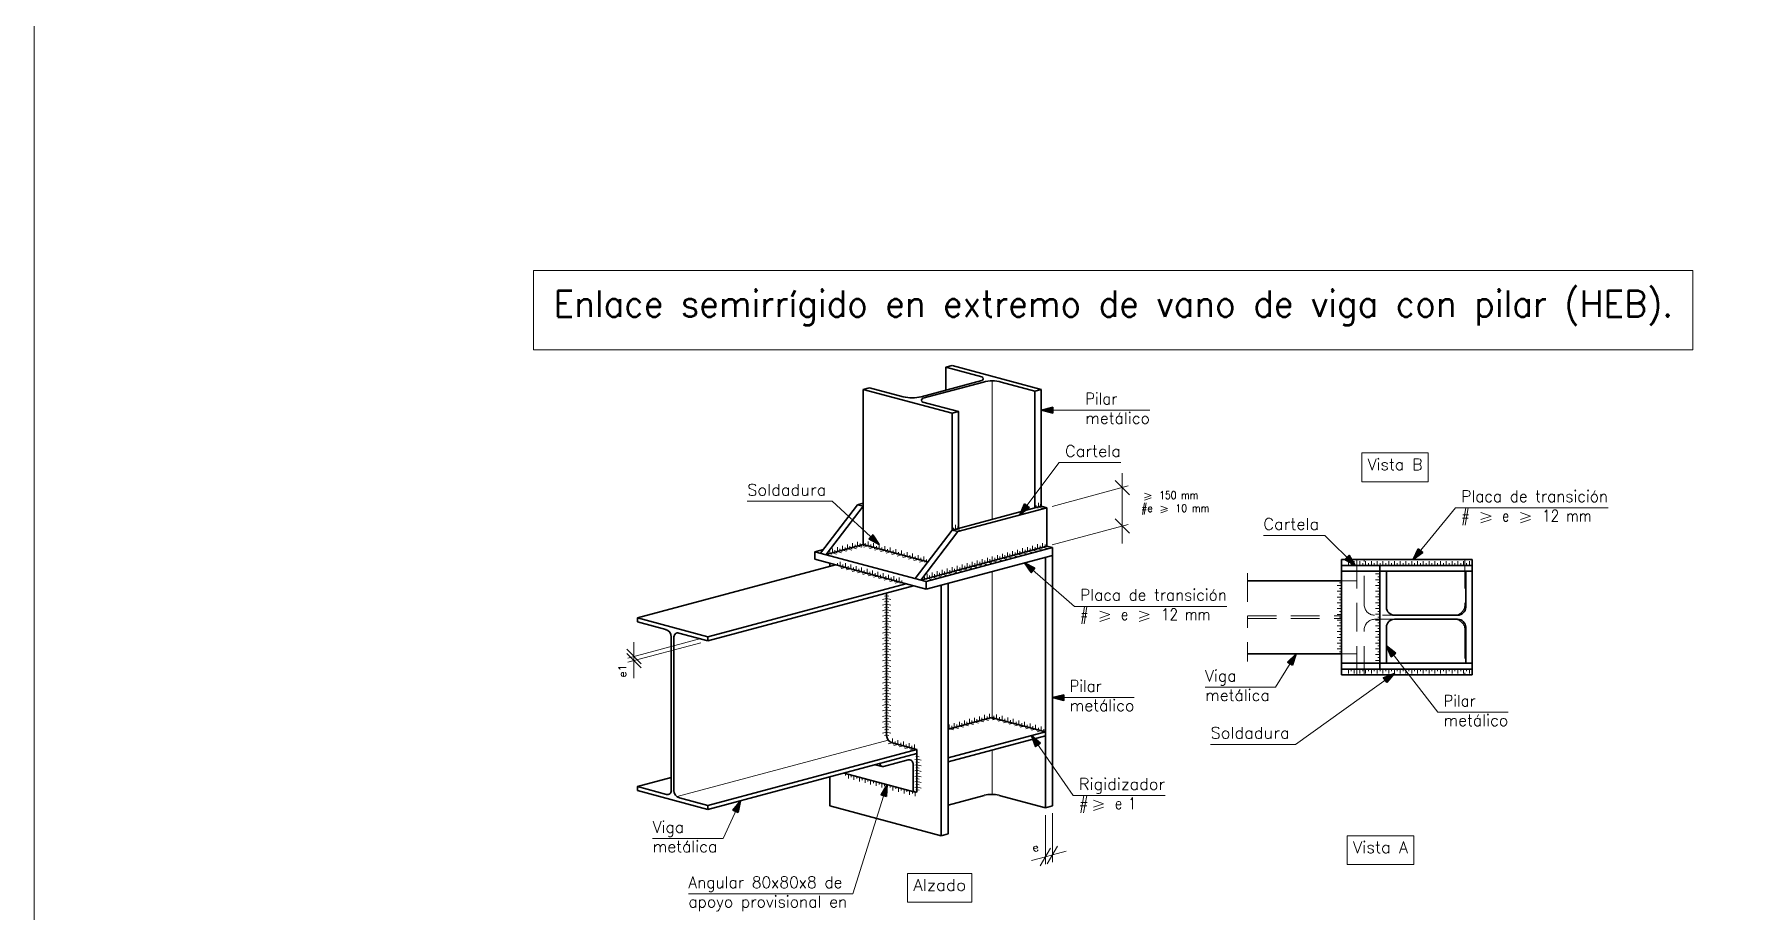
# Model space of a CAD drawing. Header units: millimetres. Extents: x 2 to 172, y 1 to 110.
# Drawn here: x 97.81 to 112.66, y 40.26 to 47.88 of the extents above; entities that cross this region are included whole.
import ezdxf
from ezdxf.enums import TextEntityAlignment as Align

# ---------------------------------------------------------------- set-up
doc = ezdxf.new("R2010")
doc.units = ezdxf.units.MM
doc.linetypes.add('DASHDOT', pattern=[0.5, 0.25, -0.125, 0, -0.125])
doc.linetypes.add('DASHED', pattern=[0.375, 0.25, -0.125])
for name, color, linetype, lineweight in [('0-CYPE0', 1, 'Continuous', 13), ('0-CYPE1', 2, 'Continuous', 18), ('0-CYPE2', 4, 'Continuous', 35), ('CYPECABECERA', 2, 'Continuous', 18), ('FORMATO', 4, 'Continuous', 0)]:
    doc.layers.add(name, color=color, linetype=linetype, lineweight=lineweight)
doc.styles.add('CYPETXT', font='romans__.ttf', dxfattribs={"height": 0.2})

msp = doc.modelspace()

# ---------------------------------------------------------------- hatches: boundary and pattern name
at = {"layer": '0-CYPE2'}
for points in [[(106.643, 44.64), (106.543, 44.615), (106.643, 44.59)], [(106.398, 43.801), (106.358, 43.706), (106.438, 43.771)], [(105.046, 43.498), (105.136, 43.448), (105.08, 43.534)], [(109.814, 43.411), (109.77, 43.318), (109.853, 43.379)], [(106.488, 43.243), (106.397, 43.29), (106.456, 43.206)], [(109.178, 43.32), (109.267, 43.268), (109.214, 43.356)], [(108.723, 42.403), (108.754, 42.501), (108.68, 42.429)], [(109.619, 42.506), (109.538, 42.569), (109.579, 42.475)], [(109.54, 42.252), (109.607, 42.331), (109.511, 42.293)], [(106.739, 42.146), (106.639, 42.121), (106.739, 42.096)], [(106.535, 41.724), (106.458, 41.792), (106.494, 41.696)], [(105.201, 41.263), (105.207, 41.366), (105.153, 41.278)], [(103.913, 41.123), (103.932, 41.224), (103.867, 41.144)]]:
    msp.add_hatch(color=256, dxfattribs=at).paths.add_polyline_path(points)

# ---------------------------------------------------------------- linework, layer by layer
at = {"layer": '0-CYPE0'}
for p, q in [((106.118, 44.869), (106.118, 43.667)), ((106.118, 43.215), (106.118, 41.947)), ((103.384, 41.261), (105.215, 41.751)), ((106.118, 41.665), (106.118, 41.28))]:
    msp.add_line(p, q, dxfattribs=at)
at = {"layer": '0-CYPE0', "linetype": 'DASHED'}
for p, q in [((109.281, 43.318), (109.281, 42.318)), ((109.345, 42.926), (109.345, 43.318)), ((110.218, 43.318), (110.218, 42.926)), ((109.148, 43.135), (109.281, 43.135)), ((108.333, 42.83), (109.148, 42.83)), ((108.333, 42.806), (109.148, 42.806)), ((110.128, 42.836), (109.435, 42.836)), ((109.435, 42.8), (110.128, 42.8)), ((109.345, 42.318), (109.345, 42.71)), ((110.218, 42.71), (110.218, 42.318)), ((109.148, 42.501), (109.281, 42.501))]:
    msp.add_line(p, q, dxfattribs=at)
for centre, start, end in [((109.435, 42.926), 180, 270), ((110.128, 42.926), 270, 360), ((109.435, 42.71), 90, 180), ((110.128, 42.71), 0, 90)]:
    msp.add_arc(centre, 0.09, start, end, dxfattribs=at)
at = {"layer": '0-CYPE1'}
for p, q in [((106.874, 44.615), (106.543, 44.615)), ((106.874, 44.615), (107.485, 44.615)), ((106.699, 44.16), (106.358, 43.706)), ((106.699, 44.16), (107.234, 44.16)), ((106.637, 43.78), (107.298, 43.957)), ((107.309, 43.881), (107.184, 44.006)), ((107.246, 43.673), (107.246, 44.068)), ((103.991, 43.824), (104.728, 43.824)), ((105.136, 43.448), (104.728, 43.824)), ((106.518, 43.774), (106.518, 43.812)), ((107.439, 43.895), (107.497, 43.875)), ((107.439, 43.855), (107.497, 43.875)), ((107.439, 43.835), (107.497, 43.855)), ((106.498, 43.769), (106.498, 43.788)), ((106.498, 43.769), (106.516, 43.764)), ((106.518, 43.774), (106.554, 43.764)), ((106.537, 43.779), (106.537, 43.798)), ((106.537, 43.779), (106.555, 43.775)), ((107.309, 43.548), (107.184, 43.673)), ((107.246, 43.673), (107.246, 43.457)), ((107.579, 43.783), (107.637, 43.763)), ((107.579, 43.743), (107.637, 43.763)), ((107.579, 43.723), (107.637, 43.743)), ((110.138, 43.768), (109.77, 43.318)), ((110.138, 43.768), (111.46, 43.768)), ((110.358, 43.726), (110.445, 43.696)), ((110.358, 43.666), (110.445, 43.696)), ((110.358, 43.636), (110.445, 43.666)), ((110.7, 43.726), (110.787, 43.696)), ((110.7, 43.666), (110.787, 43.696)), ((110.7, 43.636), (110.787, 43.666)), ((105.78, 43.577), (105.78, 43.595)), ((105.78, 43.577), (105.798, 43.572)), ((105.8, 43.582), (105.8, 43.619)), ((105.8, 43.582), (105.836, 43.572)), ((105.819, 43.587), (105.819, 43.606)), ((105.819, 43.587), (105.837, 43.582)), ((106.637, 43.447), (107.298, 43.624)), ((108.47, 43.527), (109.004, 43.527)), ((109.004, 43.527), (109.267, 43.268)), ((104.709, 43.37), (104.709, 43.389)), ((104.709, 43.37), (104.727, 43.365)), ((104.731, 43.376), (104.731, 43.414)), ((104.731, 43.376), (104.767, 43.366)), ((104.752, 43.382), (104.752, 43.401)), ((104.752, 43.382), (104.771, 43.377)), ((104.774, 43.388), (104.774, 43.425)), ((104.774, 43.388), (104.81, 43.378)), ((104.796, 43.394), (104.796, 43.412)), ((104.796, 43.394), (104.814, 43.389)), ((104.818, 43.4), (104.818, 43.437)), ((104.818, 43.4), (104.854, 43.39)), ((104.84, 43.405), (104.84, 43.424)), ((104.84, 43.405), (104.858, 43.4)), ((104.861, 43.411), (104.861, 43.449)), ((104.861, 43.411), (104.898, 43.401)), ((104.883, 43.417), (104.883, 43.436)), ((104.883, 43.417), (104.901, 43.412)), ((104.905, 43.423), (104.905, 43.46)), ((104.905, 43.423), (104.941, 43.413)), ((104.927, 43.429), (104.927, 43.447)), ((104.927, 43.429), (104.945, 43.424)), ((104.949, 43.435), (104.949, 43.472)), ((104.949, 43.435), (104.985, 43.425)), ((104.97, 43.44), (104.97, 43.459)), ((104.97, 43.44), (104.988, 43.436)), ((105.015, 43.443), (104.997, 43.438)), ((105.04, 43.437), (105.003, 43.427)), ((105.015, 43.443), (105.015, 43.462)), ((105.04, 43.437), (105.04, 43.474)), ((105.064, 43.43), (105.046, 43.425)), ((105.088, 43.424), (105.052, 43.414)), ((105.064, 43.43), (105.064, 43.449)), ((105.088, 43.424), (105.088, 43.461)), ((105.112, 43.417), (105.094, 43.412)), ((105.136, 43.411), (105.1, 43.401)), ((105.112, 43.417), (105.112, 43.436)), ((105.136, 43.411), (105.136, 43.448)), ((105.16, 43.404), (105.142, 43.4)), ((105.185, 43.398), (105.148, 43.388)), ((105.16, 43.404), (105.16, 43.423)), ((105.185, 43.398), (105.185, 43.435)), ((105.209, 43.391), (105.191, 43.387)), ((105.233, 43.385), (105.197, 43.375)), ((105.209, 43.391), (105.209, 43.41)), ((105.233, 43.385), (105.233, 43.422)), ((105.257, 43.378), (105.239, 43.374)), ((105.281, 43.372), (105.245, 43.362)), ((105.257, 43.378), (105.257, 43.397)), ((105.281, 43.372), (105.281, 43.409)), ((105.305, 43.366), (105.287, 43.361)), ((105.305, 43.366), (105.305, 43.384)), ((105.329, 43.359), (105.329, 43.396)), ((105.354, 43.353), (105.354, 43.371)), ((105.378, 43.346), (105.378, 43.383)), ((105.426, 43.333), (105.426, 43.37)), ((106.206, 43.331), (106.206, 43.369)), ((106.249, 43.343), (106.249, 43.381)), ((106.271, 43.349), (106.271, 43.368)), ((106.293, 43.355), (106.293, 43.392)), ((106.315, 43.361), (106.315, 43.379)), ((106.336, 43.366), (106.336, 43.404)), ((106.336, 43.366), (106.373, 43.357)), ((106.358, 43.372), (106.358, 43.391)), ((106.358, 43.372), (106.376, 43.367)), ((106.38, 43.378), (106.38, 43.416)), ((106.38, 43.378), (106.416, 43.368)), ((106.402, 43.384), (106.402, 43.403)), ((106.402, 43.384), (106.42, 43.379)), ((106.424, 43.39), (106.424, 43.427)), ((106.424, 43.39), (106.46, 43.38)), ((106.445, 43.396), (106.445, 43.414)), ((106.445, 43.396), (106.463, 43.391)), ((106.467, 43.401), (106.467, 43.439)), ((106.467, 43.401), (106.503, 43.392)), ((106.489, 43.407), (106.489, 43.426)), ((106.489, 43.407), (106.507, 43.402)), ((106.511, 43.413), (106.511, 43.451)), ((106.511, 43.413), (106.547, 43.403)), ((106.533, 43.419), (106.533, 43.438)), ((106.533, 43.419), (106.551, 43.414)), ((106.554, 43.425), (106.554, 43.462)), ((106.554, 43.425), (106.591, 43.415)), ((106.576, 43.431), (106.576, 43.449)), ((106.576, 43.431), (106.594, 43.426)), ((104.774, 43.268), (104.774, 43.287)), ((104.797, 43.262), (104.797, 43.3)), ((104.803, 43.251), (104.821, 43.256)), ((104.844, 43.25), (104.808, 43.24)), ((104.821, 43.256), (104.821, 43.275)), ((104.844, 43.25), (104.844, 43.287)), ((104.849, 43.239), (104.867, 43.243)), ((104.891, 43.237), (104.854, 43.228)), ((104.867, 43.243), (104.867, 43.262)), ((104.891, 43.237), (104.891, 43.275)), ((104.896, 43.226), (104.914, 43.231)), ((104.937, 43.225), (104.901, 43.215)), ((104.914, 43.231), (104.914, 43.25)), ((104.937, 43.225), (104.937, 43.262)), ((104.943, 43.214), (104.961, 43.218)), ((104.961, 43.218), (104.961, 43.237)), ((104.984, 43.212), (104.984, 43.25)), ((105.031, 43.2), (105.031, 43.237)), ((105.077, 43.187), (105.077, 43.225)), ((105.329, 43.359), (105.293, 43.349)), ((105.354, 43.353), (105.335, 43.348)), ((105.378, 43.346), (105.341, 43.336)), ((105.402, 43.34), (105.384, 43.335)), ((105.426, 43.333), (105.39, 43.323)), ((105.402, 43.34), (105.402, 43.358)), ((105.45, 43.327), (105.432, 43.322)), ((105.474, 43.32), (105.438, 43.31)), ((105.45, 43.327), (105.45, 43.345)), ((105.474, 43.32), (105.474, 43.358)), ((105.498, 43.314), (105.48, 43.309)), ((105.523, 43.307), (105.486, 43.297)), ((105.498, 43.314), (105.498, 43.333)), ((105.523, 43.307), (105.523, 43.345)), ((105.547, 43.301), (105.529, 43.296)), ((105.547, 43.301), (105.547, 43.32)), ((105.639, 43.18), (105.639, 43.217)), ((105.682, 43.191), (105.682, 43.229)), ((105.704, 43.197), (105.704, 43.216)), ((105.726, 43.203), (105.726, 43.24)), ((105.748, 43.209), (105.748, 43.227)), ((105.77, 43.215), (105.77, 43.252)), ((105.77, 43.215), (105.806, 43.205)), ((105.791, 43.22), (105.791, 43.239)), ((105.791, 43.22), (105.81, 43.216)), ((105.813, 43.226), (105.813, 43.264)), ((105.813, 43.226), (105.849, 43.217)), ((105.835, 43.232), (105.835, 43.251)), ((105.835, 43.232), (105.853, 43.227)), ((105.857, 43.238), (105.857, 43.275)), ((105.857, 43.238), (105.893, 43.228)), ((105.879, 43.244), (105.879, 43.263)), ((105.879, 43.244), (105.897, 43.239)), ((105.9, 43.25), (105.9, 43.287)), ((105.9, 43.25), (105.937, 43.24)), ((105.922, 43.255), (105.922, 43.274)), ((105.922, 43.255), (105.94, 43.251)), ((105.944, 43.261), (105.944, 43.299)), ((105.944, 43.261), (105.98, 43.252)), ((105.966, 43.267), (105.966, 43.286)), ((105.966, 43.267), (105.984, 43.262)), ((105.988, 43.273), (105.988, 43.31)), ((105.988, 43.273), (106.024, 43.263)), ((106.009, 43.279), (106.009, 43.298)), ((106.009, 43.279), (106.028, 43.274)), ((106.031, 43.285), (106.031, 43.322)), ((106.031, 43.285), (106.067, 43.275)), ((106.053, 43.29), (106.053, 43.309)), ((106.053, 43.29), (106.071, 43.286)), ((106.075, 43.296), (106.075, 43.334)), ((106.075, 43.296), (106.111, 43.287)), ((106.097, 43.302), (106.097, 43.321)), ((106.097, 43.302), (106.115, 43.297)), ((106.118, 43.308), (106.118, 43.346)), ((106.118, 43.308), (106.155, 43.298)), ((106.14, 43.314), (106.14, 43.333)), ((106.14, 43.314), (106.158, 43.309)), ((106.162, 43.32), (106.162, 43.357)), ((106.162, 43.32), (106.198, 43.31)), ((106.184, 43.326), (106.184, 43.344)), ((106.184, 43.326), (106.202, 43.321)), ((106.206, 43.331), (106.242, 43.322)), ((106.227, 43.337), (106.227, 43.356)), ((106.227, 43.337), (106.245, 43.332)), ((106.249, 43.343), (106.285, 43.333)), ((106.271, 43.349), (106.289, 43.344)), ((106.293, 43.355), (106.329, 43.345)), ((106.315, 43.361), (106.333, 43.356)), ((106.831, 42.912), (106.397, 43.29)), ((109.207, 43.306), (109.207, 43.268)), ((109.232, 43.287), (109.232, 43.268)), ((109.257, 43.306), (109.257, 43.268)), ((109.282, 43.287), (109.282, 43.268)), ((109.307, 43.306), (109.307, 43.268)), ((109.332, 43.287), (109.332, 43.268)), ((109.357, 43.306), (109.357, 43.268)), ((109.382, 43.287), (109.382, 43.268)), ((109.407, 43.306), (109.407, 43.268)), ((109.432, 43.287), (109.432, 43.268)), ((109.457, 43.306), (109.457, 43.268)), ((109.482, 43.287), (109.482, 43.268)), ((109.507, 43.306), (109.507, 43.268)), ((109.532, 43.287), (109.532, 43.268)), ((109.557, 43.306), (109.557, 43.268)), ((109.582, 43.287), (109.582, 43.268)), ((109.607, 43.306), (109.607, 43.268)), ((109.632, 43.287), (109.632, 43.268)), ((109.657, 43.306), (109.657, 43.268)), ((109.682, 43.287), (109.682, 43.268)), ((109.707, 43.306), (109.707, 43.268)), ((109.732, 43.287), (109.732, 43.268)), ((109.757, 43.306), (109.757, 43.268)), ((109.782, 43.287), (109.782, 43.268)), ((109.807, 43.306), (109.807, 43.268)), ((109.832, 43.287), (109.832, 43.268)), ((109.857, 43.306), (109.857, 43.268)), ((109.882, 43.287), (109.882, 43.268)), ((109.907, 43.306), (109.907, 43.268)), ((109.932, 43.287), (109.932, 43.268)), ((109.957, 43.306), (109.957, 43.268)), ((109.982, 43.287), (109.982, 43.268)), ((110.007, 43.306), (110.007, 43.268)), ((110.032, 43.287), (110.032, 43.268)), ((110.057, 43.306), (110.057, 43.268)), ((110.082, 43.287), (110.082, 43.268)), ((110.107, 43.306), (110.107, 43.268)), ((110.132, 43.287), (110.132, 43.268)), ((110.157, 43.306), (110.157, 43.268)), ((110.182, 43.287), (110.182, 43.268)), ((110.207, 43.306), (110.207, 43.268)), ((110.232, 43.287), (110.232, 43.268)), ((110.257, 43.306), (110.257, 43.268)), ((104.984, 43.212), (104.948, 43.203)), ((105.031, 43.2), (104.994, 43.19)), ((105.036, 43.189), (105.054, 43.193)), ((105.077, 43.187), (105.041, 43.178)), ((105.054, 43.193), (105.054, 43.212)), ((105.124, 43.175), (105.088, 43.165)), ((105.124, 43.175), (105.124, 43.212)), ((105.129, 43.164), (105.147, 43.168)), ((105.171, 43.162), (105.134, 43.153)), ((105.147, 43.168), (105.147, 43.187)), ((105.171, 43.162), (105.171, 43.2)), ((105.176, 43.151), (105.194, 43.156)), ((105.217, 43.15), (105.181, 43.14)), ((105.194, 43.156), (105.194, 43.175)), ((105.217, 43.15), (105.217, 43.187)), ((105.222, 43.139), (105.241, 43.143)), ((105.264, 43.137), (105.228, 43.128)), ((105.241, 43.143), (105.241, 43.162)), ((105.264, 43.137), (105.264, 43.175)), ((105.31, 43.125), (105.274, 43.115)), ((105.31, 43.125), (105.31, 43.162)), ((105.316, 43.114), (105.334, 43.118)), ((105.334, 43.118), (105.334, 43.137)), ((105.53, 43.15), (105.53, 43.169)), ((105.53, 43.15), (105.548, 43.145)), ((105.552, 43.156), (105.552, 43.194)), ((105.552, 43.156), (105.588, 43.146)), ((105.573, 43.162), (105.573, 43.181)), ((105.573, 43.162), (105.592, 43.157)), ((105.595, 43.168), (105.595, 43.205)), ((105.595, 43.168), (105.631, 43.158)), ((105.617, 43.174), (105.617, 43.192)), ((105.617, 43.174), (105.635, 43.169)), ((105.639, 43.18), (105.675, 43.17)), ((105.661, 43.185), (105.661, 43.204)), ((105.661, 43.185), (105.679, 43.18)), ((105.682, 43.191), (105.719, 43.181)), ((105.704, 43.197), (105.722, 43.192)), ((105.726, 43.203), (105.762, 43.193)), ((105.748, 43.209), (105.766, 43.204)), ((109.111, 43.093), (109.148, 43.093)), ((109.129, 43.118), (109.148, 43.118)), ((109.129, 43.068), (109.148, 43.068)), ((109.444, 43.194), (109.481, 43.194)), ((109.444, 43.144), (109.481, 43.144)), ((109.444, 43.094), (109.481, 43.094)), ((109.463, 43.169), (109.481, 43.169)), ((109.463, 43.119), (109.481, 43.119)), ((109.463, 43.069), (109.481, 43.069)), ((105.165, 42.971), (105.201, 42.981)), ((105.165, 42.923), (105.201, 42.932)), ((105.183, 43), (105.201, 43.005)), ((105.183, 42.952), (105.201, 42.956)), ((105.219, 43), (105.201, 43.005)), ((105.238, 42.971), (105.201, 42.981)), ((105.219, 42.952), (105.201, 42.956)), ((105.238, 42.923), (105.201, 42.932)), ((109.111, 43.043), (109.148, 43.043)), ((109.111, 42.993), (109.148, 42.993)), ((109.111, 42.943), (109.148, 42.943)), ((109.129, 43.018), (109.148, 43.018)), ((109.129, 42.968), (109.148, 42.968)), ((109.129, 42.918), (109.148, 42.918)), ((109.444, 43.044), (109.481, 43.044)), ((109.444, 42.994), (109.481, 42.994)), ((109.444, 42.944), (109.481, 42.944)), ((109.463, 43.019), (109.481, 43.019)), ((109.463, 42.969), (109.481, 42.969)), ((109.463, 42.919), (109.481, 42.919)), ((105.165, 42.874), (105.201, 42.884)), ((105.165, 42.826), (105.201, 42.836)), ((105.165, 42.778), (105.201, 42.787)), ((105.183, 42.903), (105.201, 42.908)), ((105.183, 42.855), (105.201, 42.86)), ((105.183, 42.807), (105.201, 42.812)), ((105.219, 42.903), (105.201, 42.908)), ((105.238, 42.874), (105.201, 42.884)), ((105.219, 42.855), (105.201, 42.86)), ((105.238, 42.826), (105.201, 42.836)), ((105.219, 42.807), (105.201, 42.812)), ((105.238, 42.778), (105.201, 42.787)), ((106.831, 42.912), (108.153, 42.912)), ((107.05, 42.871), (107.137, 42.841)), ((107.05, 42.811), (107.137, 42.841)), ((107.05, 42.781), (107.137, 42.811)), ((107.392, 42.871), (107.479, 42.841)), ((107.392, 42.811), (107.479, 42.841)), ((107.392, 42.781), (107.479, 42.811)), ((109.111, 42.893), (109.148, 42.893)), ((109.111, 42.843), (109.148, 42.843)), ((109.111, 42.793), (109.148, 42.793)), ((109.129, 42.868), (109.148, 42.868)), ((109.129, 42.818), (109.148, 42.818)), ((109.129, 42.768), (109.148, 42.768)), ((109.444, 42.894), (109.481, 42.894)), ((109.444, 42.844), (109.481, 42.844)), ((109.444, 42.794), (109.481, 42.794)), ((109.463, 42.869), (109.481, 42.869)), ((109.463, 42.819), (109.481, 42.819)), ((109.463, 42.769), (109.481, 42.769)), ((102.956, 42.463), (103.59, 42.633)), ((105.165, 42.729), (105.201, 42.739)), ((105.165, 42.681), (105.201, 42.691)), ((105.165, 42.633), (105.201, 42.643)), ((105.183, 42.758), (105.201, 42.763)), ((105.183, 42.71), (105.201, 42.715)), ((105.183, 42.662), (105.201, 42.667)), ((105.219, 42.758), (105.201, 42.763)), ((105.238, 42.729), (105.201, 42.739)), ((105.219, 42.71), (105.201, 42.715)), ((105.238, 42.681), (105.201, 42.691)), ((105.219, 42.662), (105.201, 42.667)), ((105.238, 42.633), (105.201, 42.643)), ((109.111, 42.743), (109.148, 42.743)), ((109.111, 42.693), (109.148, 42.693)), ((109.111, 42.643), (109.148, 42.643)), ((109.129, 42.718), (109.148, 42.718)), ((109.129, 42.668), (109.148, 42.668)), ((109.444, 42.744), (109.481, 42.744)), ((109.444, 42.694), (109.481, 42.694)), ((109.444, 42.644), (109.481, 42.644)), ((109.463, 42.719), (109.481, 42.719)), ((109.463, 42.669), (109.481, 42.669)), ((103.071, 42.415), (102.946, 42.54)), ((103.071, 42.379), (102.946, 42.504)), ((102.956, 42.427), (103.59, 42.597)), ((103.008, 42.415), (103.008, 42.602)), ((103.008, 42.504), (103.008, 42.288)), ((103.008, 42.441), (103.008, 42.477)), ((105.165, 42.585), (105.201, 42.594)), ((105.165, 42.536), (105.201, 42.546)), ((105.165, 42.488), (105.201, 42.498)), ((105.183, 42.614), (105.201, 42.618)), ((105.183, 42.565), (105.201, 42.57)), ((105.183, 42.517), (105.201, 42.522)), ((105.183, 42.469), (105.201, 42.474)), ((105.219, 42.614), (105.201, 42.618)), ((105.238, 42.585), (105.201, 42.594)), ((105.219, 42.565), (105.201, 42.57)), ((105.238, 42.536), (105.201, 42.546)), ((105.219, 42.517), (105.201, 42.522)), ((105.238, 42.488), (105.201, 42.498)), ((105.219, 42.469), (105.201, 42.474)), ((108.754, 42.501), (108.575, 42.21)), ((109.111, 42.593), (109.148, 42.593)), ((109.111, 42.543), (109.148, 42.543)), ((109.129, 42.618), (109.148, 42.618)), ((109.129, 42.568), (109.148, 42.568)), ((109.129, 42.518), (109.148, 42.518)), ((109.444, 42.594), (109.481, 42.594)), ((109.444, 42.544), (109.481, 42.544)), ((109.444, 42.494), (109.481, 42.494)), ((109.463, 42.619), (109.481, 42.619)), ((109.463, 42.569), (109.481, 42.569)), ((109.463, 42.519), (109.481, 42.519)), ((109.538, 42.569), (109.983, 41.993)), ((105.165, 42.44), (105.201, 42.449)), ((105.165, 42.391), (105.201, 42.401)), ((105.165, 42.343), (105.201, 42.353)), ((105.183, 42.42), (105.201, 42.425)), ((105.183, 42.372), (105.201, 42.377)), ((105.183, 42.324), (105.201, 42.329)), ((105.238, 42.44), (105.201, 42.449)), ((105.219, 42.42), (105.201, 42.425)), ((105.238, 42.391), (105.201, 42.401)), ((105.219, 42.372), (105.201, 42.377)), ((105.238, 42.343), (105.201, 42.353)), ((105.219, 42.324), (105.201, 42.329)), ((108.748, 41.715), (109.607, 42.331)), ((109.207, 42.331), (109.207, 42.368)), ((109.232, 42.349), (109.232, 42.368)), ((109.257, 42.331), (109.257, 42.368)), ((109.282, 42.349), (109.282, 42.368)), ((109.307, 42.331), (109.307, 42.368)), ((109.332, 42.349), (109.332, 42.368)), ((109.357, 42.331), (109.357, 42.368)), ((109.382, 42.349), (109.382, 42.368)), ((109.407, 42.331), (109.407, 42.368)), ((109.432, 42.349), (109.432, 42.368)), ((109.444, 42.444), (109.481, 42.444)), ((109.457, 42.331), (109.457, 42.368)), ((109.463, 42.469), (109.481, 42.469)), ((109.482, 42.349), (109.482, 42.368)), ((109.507, 42.331), (109.507, 42.368)), ((109.532, 42.349), (109.532, 42.368)), ((109.557, 42.331), (109.557, 42.368)), ((109.582, 42.349), (109.582, 42.368)), ((109.607, 42.331), (109.607, 42.368)), ((109.632, 42.349), (109.632, 42.368)), ((109.657, 42.331), (109.657, 42.368)), ((109.682, 42.349), (109.682, 42.368)), ((109.707, 42.331), (109.707, 42.368)), ((109.732, 42.349), (109.732, 42.368)), ((109.757, 42.331), (109.757, 42.368)), ((109.782, 42.349), (109.782, 42.368)), ((109.807, 42.331), (109.807, 42.368)), ((109.832, 42.349), (109.832, 42.368)), ((109.857, 42.331), (109.857, 42.368)), ((109.882, 42.349), (109.882, 42.368)), ((109.907, 42.331), (109.907, 42.368)), ((109.932, 42.349), (109.932, 42.368)), ((109.957, 42.331), (109.957, 42.368)), ((109.982, 42.349), (109.982, 42.368)), ((110.007, 42.331), (110.007, 42.368)), ((110.032, 42.349), (110.032, 42.368)), ((110.057, 42.331), (110.057, 42.368)), ((110.082, 42.349), (110.082, 42.368)), ((110.107, 42.331), (110.107, 42.368)), ((110.132, 42.349), (110.132, 42.368)), ((110.157, 42.331), (110.157, 42.368)), ((110.182, 42.349), (110.182, 42.368)), ((110.207, 42.331), (110.207, 42.368)), ((110.232, 42.349), (110.232, 42.368)), ((110.257, 42.331), (110.257, 42.368)), ((105.165, 42.295), (105.201, 42.304)), ((105.165, 42.246), (105.201, 42.256)), ((105.165, 42.198), (105.201, 42.208)), ((105.183, 42.275), (105.201, 42.28)), ((105.183, 42.227), (105.201, 42.232)), ((105.183, 42.179), (105.201, 42.184)), ((105.238, 42.295), (105.201, 42.304)), ((105.219, 42.275), (105.201, 42.28)), ((105.238, 42.246), (105.201, 42.256)), ((105.219, 42.227), (105.201, 42.232)), ((105.238, 42.198), (105.201, 42.208)), ((105.219, 42.179), (105.201, 42.184)), ((107.964, 42.21), (108.575, 42.21)), ((105.165, 42.15), (105.201, 42.16)), ((105.165, 42.102), (105.201, 42.111)), ((105.165, 42.053), (105.201, 42.063)), ((105.183, 42.131), (105.201, 42.135)), ((105.183, 42.082), (105.201, 42.087)), ((105.183, 42.034), (105.201, 42.039)), ((105.238, 42.15), (105.201, 42.16)), ((105.219, 42.131), (105.201, 42.135)), ((105.238, 42.102), (105.201, 42.111)), ((105.219, 42.082), (105.201, 42.087)), ((105.238, 42.053), (105.201, 42.063)), ((105.219, 42.034), (105.201, 42.039)), ((106.819, 42.121), (106.639, 42.121)), ((106.739, 42.121), (107.35, 42.121)), ((105.165, 42.005), (105.201, 42.015)), ((105.165, 41.957), (105.201, 41.966)), ((105.165, 41.908), (105.201, 41.918)), ((105.183, 41.986), (105.201, 41.991)), ((105.183, 41.937), (105.201, 41.942)), ((105.183, 41.889), (105.201, 41.894)), ((105.238, 42.005), (105.201, 42.015)), ((105.219, 41.986), (105.201, 41.991)), ((105.238, 41.957), (105.201, 41.966)), ((105.219, 41.937), (105.201, 41.942)), ((105.238, 41.908), (105.201, 41.918)), ((105.219, 41.889), (105.201, 41.894)), ((105.745, 41.85), (105.745, 41.888)), ((105.788, 41.862), (105.788, 41.899)), ((105.81, 41.868), (105.81, 41.887)), ((105.832, 41.874), (105.832, 41.911)), ((105.854, 41.88), (105.854, 41.898)), ((105.854, 41.88), (105.872, 41.875)), ((105.876, 41.885), (105.876, 41.923)), ((105.876, 41.885), (105.912, 41.876)), ((105.897, 41.891), (105.897, 41.91)), ((105.897, 41.891), (105.915, 41.886)), ((105.919, 41.897), (105.919, 41.935)), ((105.919, 41.897), (105.955, 41.887)), ((105.941, 41.903), (105.941, 41.922)), ((105.941, 41.903), (105.959, 41.898)), ((105.963, 41.909), (105.963, 41.946)), ((105.963, 41.909), (105.999, 41.899)), ((105.985, 41.915), (105.985, 41.933)), ((105.985, 41.915), (106.003, 41.91)), ((106.006, 41.92), (106.006, 41.958)), ((106.006, 41.92), (106.043, 41.911)), ((106.028, 41.926), (106.028, 41.945)), ((106.028, 41.926), (106.046, 41.921)), ((106.05, 41.932), (106.05, 41.97)), ((106.05, 41.932), (106.086, 41.922)), ((106.072, 41.938), (106.072, 41.957)), ((106.072, 41.938), (106.09, 41.933)), ((106.094, 41.944), (106.094, 41.981)), ((106.094, 41.944), (106.13, 41.934)), ((106.155, 41.937), (106.119, 41.928)), ((106.131, 41.944), (106.131, 41.963)), ((106.155, 41.937), (106.155, 41.975)), ((106.18, 41.931), (106.161, 41.926)), ((106.204, 41.924), (106.168, 41.915)), ((106.18, 41.931), (106.18, 41.95)), ((106.204, 41.924), (106.204, 41.962)), ((106.228, 41.918), (106.21, 41.913)), ((106.252, 41.911), (106.216, 41.902)), ((106.228, 41.918), (106.228, 41.937)), ((106.252, 41.911), (106.252, 41.949)), ((106.276, 41.905), (106.258, 41.9)), ((106.3, 41.898), (106.264, 41.889)), ((106.276, 41.905), (106.276, 41.924)), ((106.3, 41.898), (106.3, 41.936)), ((106.324, 41.892), (106.306, 41.887)), ((106.349, 41.885), (106.312, 41.876)), ((106.324, 41.892), (106.324, 41.911)), ((106.349, 41.885), (106.349, 41.923)), ((106.373, 41.879), (106.355, 41.874)), ((106.373, 41.879), (106.373, 41.898)), ((106.397, 41.873), (106.397, 41.91)), ((106.421, 41.866), (106.421, 41.885)), ((106.445, 41.86), (106.445, 41.897)), ((106.494, 41.847), (106.494, 41.884)), ((109.983, 41.993), (110.594, 41.993)), ((105.165, 41.86), (105.201, 41.87)), ((105.165, 41.812), (105.201, 41.822)), ((105.183, 41.841), (105.201, 41.846)), ((105.183, 41.793), (105.201, 41.797)), ((105.238, 41.86), (105.201, 41.87)), ((105.219, 41.841), (105.201, 41.846)), ((105.238, 41.812), (105.201, 41.822)), ((105.219, 41.793), (105.201, 41.797)), ((105.251, 41.728), (105.251, 41.765)), ((105.275, 41.721), (105.275, 41.74)), ((105.299, 41.715), (105.299, 41.752)), ((105.347, 41.702), (105.347, 41.739)), ((105.745, 41.85), (105.781, 41.841)), ((105.767, 41.856), (105.767, 41.875)), ((105.767, 41.856), (105.785, 41.851)), ((105.788, 41.862), (105.825, 41.852)), ((105.81, 41.868), (105.828, 41.863)), ((105.832, 41.874), (105.868, 41.864)), ((106.397, 41.873), (106.361, 41.863)), ((106.421, 41.866), (106.403, 41.861)), ((106.445, 41.86), (106.409, 41.85)), ((106.469, 41.853), (106.451, 41.848)), ((106.494, 41.847), (106.457, 41.837)), ((106.819, 41.271), (106.458, 41.792)), ((106.469, 41.853), (106.469, 41.872)), ((106.518, 41.84), (106.5, 41.836)), ((106.542, 41.834), (106.506, 41.824)), ((106.518, 41.84), (106.518, 41.859)), ((106.542, 41.834), (106.542, 41.871)), ((106.566, 41.827), (106.548, 41.823)), ((106.566, 41.827), (106.566, 41.846)), ((105.251, 41.728), (105.214, 41.718)), ((105.275, 41.721), (105.257, 41.716)), ((105.299, 41.715), (105.263, 41.705)), ((105.323, 41.708), (105.305, 41.704)), ((105.347, 41.702), (105.311, 41.692)), ((105.323, 41.708), (105.323, 41.727)), ((105.371, 41.695), (105.353, 41.691)), ((105.396, 41.689), (105.359, 41.679)), ((105.371, 41.695), (105.371, 41.714)), ((105.396, 41.689), (105.396, 41.726)), ((105.42, 41.683), (105.402, 41.678)), ((105.444, 41.676), (105.408, 41.666)), ((105.42, 41.683), (105.42, 41.701)), ((105.444, 41.676), (105.444, 41.713)), ((105.445, 41.582), (105.464, 41.587)), ((105.454, 41.608), (105.464, 41.611)), ((105.482, 41.606), (105.464, 41.611)), ((105.5, 41.577), (105.464, 41.587)), ((108.011, 41.715), (108.748, 41.715)), ((104.845, 41.444), (104.845, 41.463)), ((104.869, 41.419), (104.869, 41.456)), ((104.893, 41.431), (104.893, 41.45)), ((104.917, 41.406), (104.917, 41.443)), ((104.942, 41.418), (104.942, 41.437)), ((105.445, 41.533), (105.464, 41.538)), ((105.445, 41.485), (105.464, 41.49)), ((105.445, 41.437), (105.464, 41.442)), ((105.454, 41.56), (105.464, 41.562)), ((105.454, 41.512), (105.464, 41.514)), ((105.454, 41.463), (105.464, 41.466)), ((105.482, 41.558), (105.464, 41.562)), ((105.5, 41.529), (105.464, 41.538)), ((105.482, 41.509), (105.464, 41.514)), ((105.5, 41.48), (105.464, 41.49)), ((105.482, 41.461), (105.464, 41.466)), ((105.5, 41.432), (105.464, 41.442)), ((104.909, 40.418), (105.207, 41.366)), ((104.966, 41.393), (104.966, 41.43)), ((104.99, 41.405), (104.99, 41.424)), ((105.014, 41.38), (105.014, 41.418)), ((105.038, 41.392), (105.038, 41.411)), ((105.062, 41.367), (105.062, 41.405)), ((105.087, 41.379), (105.087, 41.398)), ((105.111, 41.354), (105.111, 41.392)), ((105.135, 41.366), (105.135, 41.385)), ((105.159, 41.341), (105.159, 41.379)), ((105.183, 41.353), (105.183, 41.372)), ((105.207, 41.328), (105.207, 41.366)), ((105.231, 41.341), (105.231, 41.359)), ((105.256, 41.315), (105.256, 41.353)), ((105.28, 41.328), (105.28, 41.346)), ((105.304, 41.302), (105.304, 41.34)), ((105.328, 41.315), (105.328, 41.333)), ((105.352, 41.289), (105.352, 41.327)), ((105.376, 41.302), (105.376, 41.32)), ((105.4, 41.276), (105.4, 41.314)), ((105.425, 41.289), (105.425, 41.308)), ((105.445, 41.389), (105.464, 41.393)), ((105.445, 41.34), (105.464, 41.345)), ((105.449, 41.264), (105.449, 41.301)), ((105.454, 41.415), (105.464, 41.418)), ((105.454, 41.367), (105.464, 41.369)), ((105.454, 41.319), (105.464, 41.321)), ((105.482, 41.413), (105.464, 41.418)), ((105.5, 41.384), (105.464, 41.393)), ((105.482, 41.364), (105.464, 41.369)), ((105.5, 41.335), (105.464, 41.345)), ((105.482, 41.316), (105.464, 41.321)), ((103.782, 40.897), (103.932, 41.224)), ((106.819, 41.271), (107.617, 41.271)), ((106.996, 41.23), (107.083, 41.2)), ((106.996, 41.17), (107.083, 41.2)), ((106.996, 41.14), (107.083, 41.17)), ((106.578, 41.101), (106.578, 40.676)), ((106.639, 41.117), (106.639, 40.692)), ((103.171, 40.897), (103.782, 40.897)), ((106.578, 40.739), (106.457, 40.707)), ((106.533, 40.662), (106.622, 40.815)), ((106.578, 40.739), (106.639, 40.755)), ((106.595, 40.679), (106.683, 40.832)), ((106.639, 40.755), (106.759, 40.788)), ((103.481, 40.418), (104.909, 40.418))]:
    msp.add_line(p, q, dxfattribs=at)
at = {"layer": '0-CYPE1', "linetype": 'DASHDOT'}
msp.add_line((108.333, 43.201), (108.333, 42.435), dxfattribs=at)
at = {"layer": '0-CYPE1'}
for points in [[(109.324, 44.244), (109.324, 43.994), (109.901, 43.994), (109.901, 44.244), (109.324, 44.244)], [(109.198, 40.922), (109.198, 40.672), (109.775, 40.672), (109.775, 40.922), (109.198, 40.922)], [(105.382, 40.595), (105.382, 40.345), (105.941, 40.345), (105.941, 40.595), (105.382, 40.595)]]:
    msp.add_lwpolyline(points, close=True, dxfattribs=at)
for points in [[(104.989, 43.201), (105.007, 43.206), (105.007, 43.225)], [(105.082, 43.176), (105.101, 43.181), (105.101, 43.2)], [(105.269, 43.126), (105.287, 43.131), (105.287, 43.15)]]:
    msp.add_lwpolyline(points, dxfattribs=at)
at = {"layer": '0-CYPE2'}
for p, q in [((105.716, 44.987), (105.77, 45.002)), ((106.543, 44.795), (105.77, 45.002)), ((105.5, 44.731), (106.026, 44.872)), ((105.515, 44.718), (106.041, 44.858)), ((105.716, 44.987), (106.026, 44.904)), ((105.716, 44.987), (105.716, 44.789)), ((106.196, 44.858), (106.488, 44.78)), ((104.998, 44.795), (105.052, 44.809)), ((104.998, 44.795), (104.998, 43.448)), ((104.998, 44.795), (105.77, 44.588)), ((105.345, 44.731), (105.052, 44.809)), ((106.488, 44.78), (106.543, 44.795)), ((106.488, 44.78), (106.488, 43.766)), ((106.543, 43.781), (106.543, 44.795)), ((105.77, 43.574), (105.77, 44.588)), ((105.825, 44.602), (105.825, 43.589)), ((104.627, 43.374), (104.949, 43.794)), ((104.676, 43.361), (104.998, 43.781)), ((104.949, 43.794), (104.998, 43.807)), ((104.949, 43.794), (104.998, 43.781)), ((105.77, 43.574), (106.543, 43.781)), ((105.819, 43.561), (106.59, 43.768)), ((106.59, 43.768), (106.543, 43.781)), ((106.59, 43.768), (106.59, 43.434)), ((105.449, 43.154), (105.77, 43.574)), ((105.497, 43.141), (105.819, 43.561)), ((105.77, 43.574), (105.819, 43.561)), ((104.652, 43.407), (104.579, 43.387)), ((104.579, 43.321), (104.579, 43.387)), ((105.545, 43.129), (104.579, 43.387)), ((104.676, 43.361), (104.998, 43.448)), ((104.998, 43.448), (105.558, 43.298)), ((105.497, 43.141), (106.59, 43.434)), ((105.545, 43.129), (106.639, 43.422)), ((106.639, 43.422), (106.59, 43.434)), ((106.639, 43.355), (106.639, 43.422)), ((103.039, 42.813), (104.756, 43.273)), ((105.545, 43.062), (104.579, 43.321)), ((104.707, 43.286), (104.707, 43.26)), ((105.545, 43.062), (106.639, 43.355)), ((106.578, 43.338), (106.578, 41.165)), ((106.639, 43.355), (106.639, 41.181)), ((109.148, 42.318), (109.148, 43.318)), ((110.281, 43.318), (109.148, 43.318)), ((109.148, 43.268), (110.281, 43.268)), ((109.148, 43.218), (110.281, 43.218)), ((109.481, 43.268), (109.481, 42.368)), ((109.538, 42.905), (109.538, 43.218)), ((110.225, 43.218), (110.225, 42.905)), ((110.281, 42.318), (110.281, 43.318)), ((103.65, 42.649), (105.368, 43.109)), ((103.65, 42.613), (105.435, 43.091)), ((105.545, 43.062), (105.545, 43.129)), ((105.673, 43.096), (105.673, 40.922)), ((105.734, 43.112), (105.734, 40.939)), ((109.148, 43.135), (108.333, 43.135)), ((105.201, 43.029), (105.201, 41.792)), ((103.039, 42.813), (103.039, 42.777)), ((103.65, 42.649), (103.039, 42.813)), ((103.284, 42.712), (103.039, 42.777)), ((110.155, 42.835), (109.608, 42.835)), ((109.608, 42.801), (110.155, 42.801)), ((103.333, 42.647), (103.333, 41.313)), ((103.356, 42.649), (103.356, 41.315)), ((103.65, 42.613), (103.398, 42.681)), ((103.65, 42.649), (103.65, 42.613)), ((109.538, 42.418), (109.538, 42.731)), ((110.225, 42.731), (110.225, 42.418)), ((109.148, 42.501), (108.333, 42.501)), ((109.148, 42.418), (110.281, 42.418)), ((109.148, 42.368), (110.281, 42.368)), ((109.481, 42.418), (109.538, 42.418)), ((110.225, 42.418), (110.281, 42.418)), ((110.281, 42.318), (109.148, 42.318)), ((105.734, 41.847), (106.112, 41.949)), ((106.578, 41.824), (106.112, 41.949)), ((106.578, 41.824), (105.734, 41.598)), ((106.578, 41.788), (105.734, 41.562)), ((103.65, 41.185), (105.464, 41.671)), ((103.65, 41.149), (105.464, 41.635)), ((105.388, 41.58), (105.173, 41.523)), ((105.464, 41.671), (105.251, 41.728)), ((105.464, 41.671), (105.464, 41.635)), ((105.464, 41.302), (105.464, 41.635)), ((104.707, 41.432), (104.707, 41.181)), ((104.833, 41.466), (105.449, 41.301)), ((105.102, 41.538), (105.16, 41.523)), ((105.142, 41.549), (105.142, 41.547)), ((105.43, 41.325), (105.43, 41.548)), ((103.039, 41.349), (103.333, 41.428)), ((103.65, 41.149), (103.039, 41.313)), ((105.462, 41.301), (105.464, 41.302)), ((103.65, 41.185), (103.405, 41.25)), ((103.65, 41.185), (103.65, 41.149)), ((105.673, 40.922), (104.707, 41.181)), ((105.734, 41.188), (106.048, 41.272)), ((106.578, 41.165), (106.177, 41.272)), ((106.578, 41.165), (106.639, 41.181)), ((105.673, 40.922), (105.734, 40.939))]:
    msp.add_line(p, q, dxfattribs=at)
for points in [[(105.77, 44.588), (105.825, 44.602), (105.515, 44.685)], [(106.643, 44.64), (106.643, 44.59)], [(106.398, 43.801), (106.438, 43.771)], [(105.046, 43.498), (105.08, 43.534)], [(109.814, 43.411), (109.853, 43.379)], [(106.488, 43.243), (106.456, 43.206)], [(109.178, 43.32), (109.214, 43.356)], [(109.619, 42.506), (109.579, 42.475)], [(108.723, 42.403), (108.68, 42.429)], [(109.54, 42.252), (109.511, 42.293)], [(106.739, 42.146), (106.739, 42.096)], [(106.535, 41.724), (106.494, 41.696)], [(103.291, 41.281), (103.039, 41.349), (103.039, 41.313)], [(103.913, 41.123), (103.867, 41.144)], [(105.201, 41.263), (105.153, 41.278)]]:
    msp.add_lwpolyline(points, dxfattribs=at)
for points in [[(106.643, 44.64), (106.543, 44.615), (106.643, 44.59)], [(106.398, 43.801), (106.358, 43.706), (106.438, 43.771)], [(105.046, 43.498), (105.136, 43.448), (105.08, 43.534)], [(109.814, 43.411), (109.77, 43.318), (109.853, 43.379)], [(106.488, 43.243), (106.397, 43.29), (106.456, 43.206)], [(109.178, 43.32), (109.267, 43.268), (109.214, 43.356)], [(108.723, 42.403), (108.754, 42.501), (108.68, 42.429)], [(109.619, 42.506), (109.538, 42.569), (109.579, 42.475)], [(109.54, 42.252), (109.607, 42.331), (109.511, 42.293)], [(106.739, 42.146), (106.639, 42.121), (106.739, 42.096)], [(106.535, 41.724), (106.458, 41.792), (106.494, 41.696)], [(105.201, 41.263), (105.207, 41.366), (105.153, 41.278)], [(103.913, 41.123), (103.932, 41.224), (103.867, 41.144)]]:
    msp.add_lwpolyline(points, close=True, dxfattribs=at)
for centre, radius, start, end in [((106.022, 44.888), 0.0167, 285, 75), ((106.118, 44.569), 0.3, 75, 105), ((105.423, 45.021), 0.3, 255, 285), ((105.519, 44.701), 0.0167, 105, 255), ((109.608, 42.905), 0.07, 180, 270), ((109.608, 42.731), 0.07, 90, 180), ((110.155, 42.905), 0.07, 270, 360), ((110.155, 42.731), 0.07, 0, 90), ((103.266, 42.647), 0.0667, 0, 75), ((103.389, 42.649), 0.0333, 75, 180), ((105.268, 41.792), 0.0667, 180, 255), ((105.397, 41.548), 0.0333, 0, 105), ((105.167, 41.547), 0.025, 180, 285), ((103.3, 41.313), 0.0333, 255, 360), ((103.422, 41.315), 0.0667, 180, 255), ((105.455, 41.325), 0.025, 180, 285), ((106.112, 41.031), 0.25, 75, 105)]:
    msp.add_arc(centre, radius, start, end, dxfattribs=at)
at = {"layer": 'CYPECABECERA'}
msp.add_lwpolyline([(102.138, 45.139), (112.197, 45.139), (112.197, 45.826), (102.138, 45.826), (102.138, 45.139)], close=True, dxfattribs=at)
at = {"layer": 'FORMATO'}
msp.add_lwpolyline([(97.805, 71.689), (97.805, 29.689), (127.505, 29.689), (127.505, 71.689)], close=True, dxfattribs=at)

# ---------------------------------------------------------------- texts
at = {"layer": '0-CYPE1', "style": 'CYPETXT'}
for s, height, width, p, p2 in [('Pilar ', 0.1, 0.782978, (106.924, 44.665), (107.266, 44.665)), ('metálico', 0.1, 0.878077, (106.924, 44.496), (107.485, 44.496)), ('Cartela', 0.1, 0.877659, (106.749, 44.21), (107.234, 44.21)), ('Vista B', 0.1, 0.822097, (109.374, 44.094), (109.851, 44.094)), ('Soldadura', 0.1, 0.916642, (103.991, 43.874), (104.678, 43.874)), ('#e ', 0.0667, 0.726574, (107.41, 43.731), (107.55, 43.731)), (' 150 mm ', 0.0667, 0.716744, (107.526, 43.844), (107.946, 43.844)), ('Placa de transición', 0.1, 0.831787, (110.188, 43.818), (111.46, 43.818)), (' 10 mm', 0.0667, 0.739433, (107.666, 43.731), (108.002, 43.731)), ('Cartela', 0.1, 0.877659, (108.47, 43.577), (108.954, 43.577)), ('# ', 0.1, 0.623446, (110.188, 43.649), (110.314, 43.649)), (' e ', 0.1, 0.581259, (110.488, 43.649), (110.656, 43.649)), (' 12 mm ', 0.1, 0.697626, (110.83, 43.649), (111.376, 43.649)), ('Placa de transición', 0.1, 0.831787, (106.881, 42.962), (108.153, 42.962)), ('# ', 0.1, 0.623446, (106.881, 42.793), (107.007, 42.793)), (' e ', 0.1, 0.581259, (107.181, 42.793), (107.349, 42.793)), (' 12 mm ', 0.1, 0.697626, (107.523, 42.793), (108.069, 42.793)), ('Viga ', 0.1, 0.831907, (107.964, 42.26), (108.306, 42.26)), ('Pilar ', 0.1, 0.782978, (106.789, 42.171), (107.131, 42.171)), ('metálica', 0.1, 0.878077, (107.964, 42.092), (108.525, 42.092)), ('metálico', 0.1, 0.878077, (106.789, 42.003), (107.35, 42.003)), ('Pilar ', 0.1, 0.782978, (110.033, 42.043), (110.375, 42.043)), ('metálico', 0.1, 0.878077, (110.033, 41.874), (110.594, 41.874)), ('Soldadura', 0.1, 0.916642, (108.011, 41.765), (108.698, 41.765)), ('Rigidizador', 0.1, 0.90796, (106.869, 41.321), (107.617, 41.321)), ('#', 0.1, 0.831261, (106.869, 41.153), (106.953, 41.153)), (' e 1 ', 0.1, 0.604441, (107.127, 41.153), (107.421, 41.153)), ('Viga ', 0.1, 0.831907, (103.171, 40.947), (103.513, 40.947)), ('metálica', 0.1, 0.878077, (103.171, 40.778), (103.732, 40.778)), ('Vista A', 0.1, 0.871646, (109.248, 40.772), (109.725, 40.772)), ('Angular 80x80x8 de', 0.1, 0.844047, (103.481, 40.468), (104.817, 40.468)), ('Alzado', 0.1, 0.948538, (105.432, 40.445), (105.891, 40.445)), ('apoyo provisional en', 0.1, 0.847948, (103.481, 40.3), (104.859, 40.3))]:
    msp.add_text(s, height=height, dxfattribs=dict(at, width=width)).set_placement(p, p2, align=Align.FIT)
for s, rotation, width, p, p2 in [('e1', 90, 0.916802, (102.942, 42.295), (102.942, 42.407)), ('e', 15.0001, 0.966349, (106.473, 40.78), (106.527, 40.794))]:
    msp.add_text(s, height=0.0667, rotation=rotation, dxfattribs=dict(at, width=width)).set_placement(p, p2, align=Align.FIT)
at = {"layer": 'CYPECABECERA', "style": 'CYPETXT', "width": 0.8078}
msp.add_text('Enlace semirrígido en extremo de vano de viga con pilar (HEB).', height=0.22894, dxfattribs=at).set_placement((102.31, 45.425), (112.025, 45.425), align=Align.FIT)

doc.saveas('drawing.dxf')
